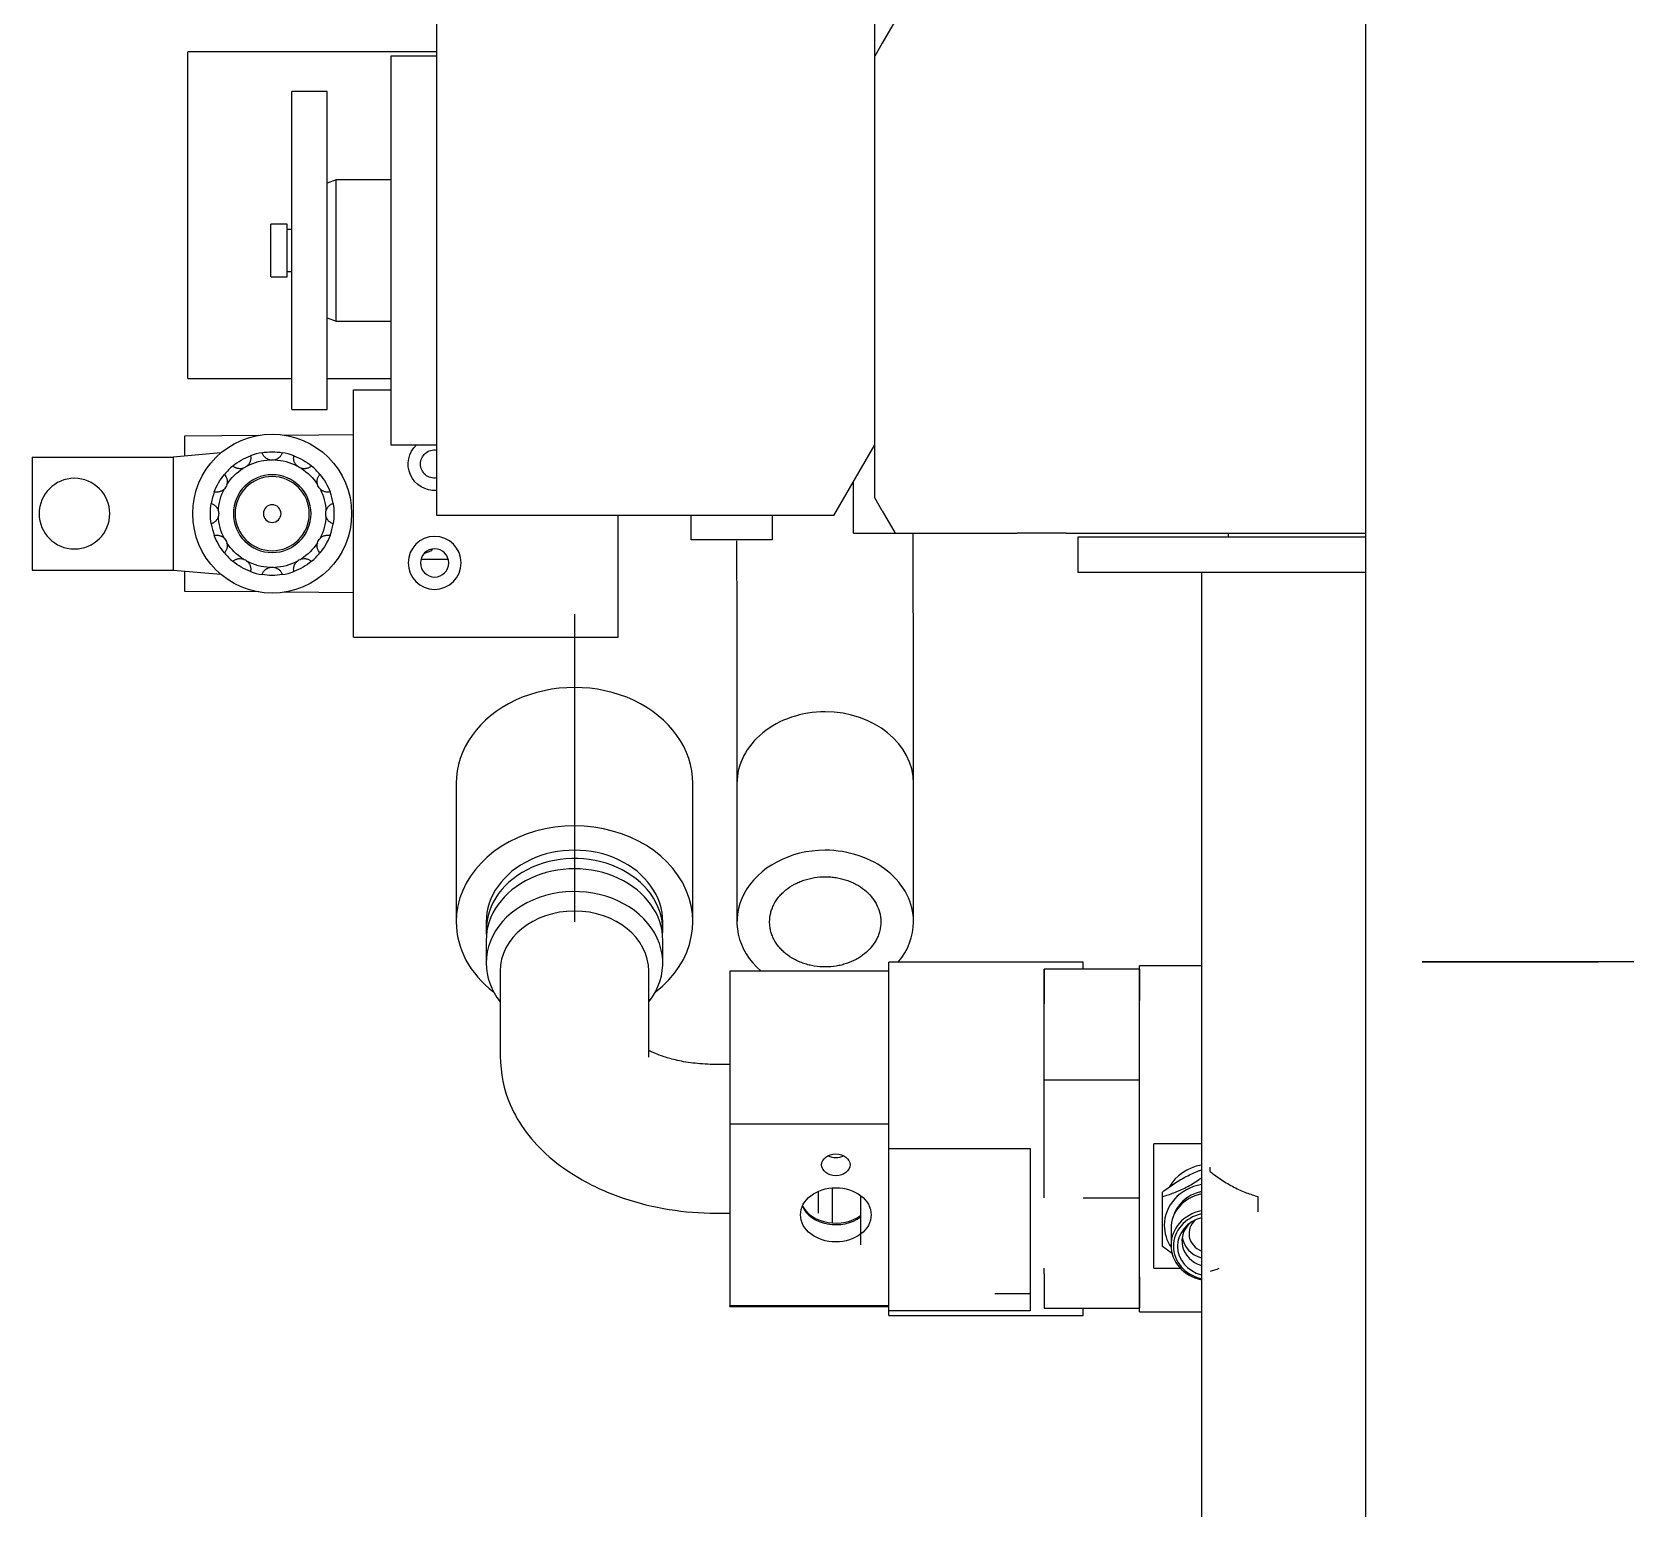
# Model space of a CAD drawing. Header units: millimetres. Extents: x 10462777 to 22643323, y 453826 to 1389191.
# Drawn here: x 11281149.3 to 11281602.9, y 580184.6 to 580602.8 of the extents above; entities that cross this region are included whole.
import ezdxf

# ---------------------------------------------------------------- set-up
doc = ezdxf.new("R2010")
doc.units = ezdxf.units.MM
doc.header["$LTSCALE"] = 200
doc.header["$MEASUREMENT"] = 0
doc.layers.add('2', color=2, linetype='CONTINUOUS')
doc.layers.add('5', color=4, linetype='CONTINUOUS')

msp = doc.modelspace()

# ---------------------------------------------------------------- linework, layer by layer
at = {"layer": '2', "color": 252, "linetype": 'Continuous'}
for p, q in [((11281263.8603, 580465.89855, 0), (11281263.8603, 580605.90054, 0)), ((11281387.86206, 580595.89915, 0), (11281387.86206, 580605.90054, 0)), ((11281393.63564, 580605.90054, 0), (11281390.00568, 580599.61326, 0)), ((11281390.00568, 580599.61326, 0), (11281387.86206, 580595.9004, 0)), ((11281263.8603, 580595.9004, 0), (11281250.86011, 580595.9004, 0)), ((11281250.86011, 580595.9004, 0), (11281250.86011, 580579.79104, 0)), ((11281387.86206, 580470.89862, 0), (11281387.86206, 580595.9004, 0)), ((11281232.85986, 580585.90025, 0), (11281222.85971, 580585.90025, 0)), ((11281232.85986, 580585.90025, 0), (11281222.85971, 580585.90025, 0)), ((11281222.85971, 580585.71047, 0), (11281222.85971, 580585.90025, 0)), ((11281222.85971, 580585.71047, 0), (11281222.85971, 580585.90025, 0)), ((11281222.85971, 580495.89898, 0), (11281222.85971, 580585.71047, 0)), ((11281222.85971, 580495.89898, 0), (11281222.85971, 580585.71047, 0)), ((11281232.85986, 580585.71047, 0), (11281232.85986, 580585.90025, 0)), ((11281232.85986, 580585.71047, 0), (11281232.85986, 580585.90025, 0)), ((11281232.85986, 580495.89898, 0), (11281232.85986, 580585.71047, 0)), ((11281232.85986, 580495.89898, 0), (11281232.85986, 580585.71047, 0)), ((11281250.86011, 580579.79104, 0), (11281250.86011, 580485.89883, 0)), ((11281235.35989, 580560.8914, 0), (11281232.85986, 580559.98146, 0)), ((11281250.86085, 580560.8914, 0), (11281235.35989, 580560.8914, 0)), ((11281235.35989, 580521.80159, 0), (11281235.35989, 580560.8914, 0)), ((11281221.45469, 580548.32472, 0), (11281216.85963, 580548.32472, 0)), ((11281216.85963, 580533.80646, 0), (11281216.85963, 580548.32472, 0)), ((11281221.45469, 580533.80646, 0), (11281221.45469, 580548.32472, 0)), ((11281222.85977, 580548.32472, 0), (11281222.80971, 580548.32472, 0)), ((11281222.80971, 580533.80646, 0), (11281222.80971, 580548.32472, 0)), ((11281222.80971, 580546.8722, 0), (11281221.45469, 580546.8722, 0)), ((11281221.45469, 580534.92703, 0), (11281222.80971, 580534.92703, 0)), ((11281216.85963, 580533.47451, 0), (11281216.85963, 580533.80646, 0)), ((11281216.85963, 580533.47451, 0), (11281221.45469, 580533.47451, 0)), ((11281221.45469, 580533.47451, 0), (11281221.45469, 580533.80646, 0)), ((11281222.80971, 580533.47451, 0), (11281222.80971, 580533.80646, 0)), ((11281222.80971, 580533.47451, 0), (11281222.85977, 580533.47451, 0)), ((11281232.85986, 580521.81777, 0), (11281235.35989, 580520.90783, 0)), ((11281235.35989, 580520.90783, 0), (11281235.35989, 580521.80159, 0)), ((11281235.35989, 580520.90783, 0), (11281250.86085, 580520.90783, 0)), ((11281240.25996, 580501.43905, 0), (11281250.86089, 580501.43905, 0)), ((11281240.25996, 580431.43806, 0), (11281240.25996, 580501.43905, 0)), ((11281222.85971, 580495.89898, 0), (11281232.85986, 580495.89898, 0)), ((11281222.85971, 580495.89898, 0), (11281232.85986, 580495.89898, 0)), ((11281250.86011, 580485.89883, 0), (11281263.8603, 580485.89883, 0)), ((11281376.31489, 580465.89855, 0), (11281387.86206, 580485.89883, 0)), ((11281381.86197, 580460.89848, 0), (11281381.86197, 580475.50744, 0)), ((11281390.00568, 580467.18575, 0), (11281387.86206, 580470.89862, 0)), ((11281390.00568, 580467.18575, 0), (11281393.63564, 580460.89848, 0)), ((11281376.31489, 580465.89855, 0), (11281263.8603, 580465.89855, 0)), ((11281315.26103, 580431.43806, 0), (11281315.26103, 580465.89933, 0)), ((11281335.86132, 580459.01457, 0), (11281335.86132, 580465.89968, 0)), ((11281358.86164, 580465.90034, 0), (11281358.86164, 580459.01457, 0)), ((11281358.86164, 580459.01457, 0), (11281335.86132, 580459.01457, 0)), ((11281381.86197, 580460.89848, 0), (11281384.0056, 580460.89848, 0)), ((11281384.0056, 580460.89848, 0), (11281393.63571, 580460.89848, 0)), ((11281393.63564, 580460.89848, 0), (11281428.24383, 580460.89848, 0)), ((11281442.10043, 580460.89848, 0), (11281428.24383, 580460.89848, 0)), ((11281442.10043, 580460.89848, 0), (11281526.86351, 580460.89848, 0)), ((11281445.36287, 580459.74846, 0), (11281445.36287, 580449.74832, 0)), ((11281526.87088, 580459.74846, 0), (11281445.36332, 580459.74846, 0)), ((11281487.91598, 580460.90416, 0), (11281487.91598, 580459.77724, 0)), ((11281267.13353, 580453.43837, 0), (11281259.38735, 580453.43837, 0)), ((11281262.26027, 580456.3115, 0), (11281262.26027, 580455.84941, 0)), ((11281526.87088, 580449.74832, 0), (11281445.36332, 580449.74832, 0)), ((11281480.36337, 580449.74051, 0), (11281480.36337, 579759.73852, 0)), ((11281240.25996, 580431.43806, 0), (11281315.26103, 580431.43806, 0)), ((11281391.86094, 580336.87999, 0), (11281346.86147, 580336.87999, 0)), ((11281346.86147, 580336.87999, 0), (11281346.86147, 580293.64247, 0)), ((11281446.86289, 580339.38002, 0), (11281391.86211, 580339.38002, 0)), ((11281391.86211, 580286.6491, 0), (11281391.86211, 580339.38002, 0)), ((11281446.86289, 580337.37943, 0), (11281446.86289, 580339.38002, 0)), ((11281346.86147, 580293.64247, 0), (11281391.86183, 580293.64247, 0)), ((11281346.86147, 580293.64247, 0), (11281346.86147, 580242.04877, 0)), ((11281391.86211, 580240.68578, 0), (11281391.86211, 580286.6491, 0)), ((11281391.86211, 580286.6491, 0), (11281431.86268, 580286.6491, 0)), ((11281431.86268, 580286.6491, 0), (11281431.86268, 580240.68578, 0)), ((11281391.86183, 580242.04877, 0), (11281346.86147, 580242.04877, 0)), ((11281346.86147, 580241.87864, 0), (11281346.86147, 580242.04877, 0)), ((11281346.86147, 580241.87864, 0), (11281391.86094, 580241.87864, 0)), ((11281431.86268, 580240.68578, 0), (11281391.86211, 580240.68578, 0)), ((11281391.86211, 580239.3786, 0), (11281391.86211, 580240.68578, 0)), ((11281446.86289, 580239.3786, 0), (11281446.86289, 580241.37889, 0)), ((11281391.86211, 580239.3786, 0), (11281446.86289, 580239.3786, 0))]:
    msp.add_line(p, q, dxfattribs=at)
at = {"layer": '2', "color": 60, "linetype": 'Continuous'}
for p, q in [((11281263.85932, 580597.19041, 0), (11281193.35929, 580597.19041, 0)), ((11281193.35929, 580550.93976, 0), (11281193.35929, 580597.19041, 0)), ((11281193.35929, 580504.6891, 0), (11281193.35929, 580550.93976, 0)), ((11281193.35929, 580504.6891, 0), (11281222.86086, 580504.6891, 0)), ((11281232.85985, 580504.6891, 0), (11281250.85947, 580504.6891, 0)), ((11281269.36037, 580389.999, 0), (11281269.36037, 580350.80412, 0)), ((11281336.36133, 580350.80412, 0), (11281336.36133, 580389.999, 0)), ((11281277.86049, 580350.80412, 0), (11281277.86049, 580348.46413, 0)), ((11281327.8612, 580348.46413, 0), (11281327.8612, 580350.80412, 0)), ((11281277.86049, 580345.53914, 0), (11281277.86049, 580339.10416, 0)), ((11281327.8612, 580339.10416, 0), (11281327.8612, 580345.53914, 0)), ((11281281.81055, 580336.79341, 0), (11281281.81055, 580312.51337, 0)), ((11281323.91115, 580312.51337, 0), (11281323.91115, 580336.79341, 0)), ((11281462.86312, 580337.37999, 0), (11281435.86274, 580337.37999, 0)), ((11281435.86274, 580337.37999, 0), (11281435.86274, 580327.59618, 0)), ((11281435.86274, 580326.94455, 0), (11281435.86274, 580337.37999, 0)), ((11281462.86312, 580337.37999, 0), (11281462.86312, 580328.50345, 0)), ((11281462.86312, 580333.95289, 0), (11281462.86312, 580337.37999, 0)), ((11281435.86274, 580306.05455, 0), (11281435.86274, 580327.59618, 0)), ((11281346.86172, 580310.42961, 0), (11281342.40694, 580310.42961, 0)), ((11281435.86274, 580306.05455, 0), (11281462.86312, 580306.05455, 0)), ((11281435.86274, 580272.70408, 0), (11281435.86274, 580306.05455, 0)), ((11281446.86329, 580306.05455, 0), (11281462.86312, 580306.05455, 0)), ((11281482.86341, 580280.08919, 0), (11281482.86341, 580281.36682, 0)), ((11281371.91183, 580268.32901, 0), (11281371.91183, 580274.50642, 0)), ((11281375.86189, 580275.47181, 0), (11281375.86189, 580274.75436, 0)), ((11281375.86189, 580274.75436, 0), (11281375.86189, 580265.54125, 0)), ((11281383.862, 580273.32207, 0), (11281383.862, 580271.82937, 0)), ((11281383.862, 580271.82937, 0), (11281383.862, 580259.37889, 0)), ((11281446.86329, 580272.70408, 0), (11281462.86312, 580272.70408, 0)), ((11281469.36321, 580273.02512, 0), (11281469.36321, 580274.30275, 0)), ((11281342.40694, 580268.32901, 0), (11281346.86172, 580268.32901, 0)), ((11281471.7834, 580263.97959, 0), (11281471.7834, 580259.23132, 0)), ((11281469.36321, 580258.89698, 0), (11281469.36321, 580260.17461, 0)), ((11281435.86274, 580251.16244, 0), (11281435.86274, 580252.78917, 0)), ((11281435.86274, 580251.16244, 0), (11281435.86274, 580241.37863, 0)), ((11281462.86312, 580250.25518, 0), (11281462.86312, 580241.37863, 0)), ((11281421.86254, 580245.52869, 0), (11281431.86262, 580245.52869, 0)), ((11281435.86274, 580241.37863, 0), (11281462.86312, 580241.37863, 0))]:
    msp.add_line(p, q, dxfattribs=at)
at = {"layer": '2', "color": 30, "linetype": 'Continuous'}
for p, q in [((11281192.55928, 580488.38887, 0), (11281213.45069, 580488.56406, 0)), ((11281192.55928, 580482.67635, 0), (11281192.55928, 580488.38887, 0)), ((11281220.69597, 580488.62482, 0), (11281240.25996, 580488.78887, 0)), ((11281149.25867, 580482.38878, 0), (11281149.25867, 580450.38833, 0)), ((11281149.25867, 580482.38878, 0), (11281189.25924, 580482.38878, 0)), ((11281202.7224, 580483.56218, 0), (11281189.25924, 580482.38878, 0)), ((11281189.25924, 580482.38878, 0), (11281189.25924, 580450.38833, 0)), ((11281149.25867, 580450.38833, 0), (11281189.25924, 580450.38833, 0)), ((11281189.25924, 580450.38833, 0), (11281202.7224, 580449.21494, 0)), ((11281192.55928, 580444.38824, 0), (11281192.55928, 580450.10076, 0)), ((11281213.45069, 580444.21305, 0), (11281192.55928, 580444.38824, 0)), ((11281240.25996, 580443.98824, 0), (11281220.69597, 580444.1523, 0))]:
    msp.add_line(p, q, dxfattribs=at)
at = {"layer": '2', "color": 51, "linetype": 'Continuous'}
msp.add_line((11281302.86085, 580437.91035, 0), (11281302.86085, 580350.80412, 0), dxfattribs=at)
at = {"layer": '2', "color": 203, "linetype": 'Continuous'}
for p, q in [((11281480.36462, 580338.38001, 0), (11281462.86312, 580338.38001, 0)), ((11281462.86312, 580240.37862, 0), (11281462.86312, 580338.38001, 0)), ((11281480.36337, 580287.93543, 0), (11281466.86318, 580287.93543, 0)), ((11281466.86318, 580252.78701, 0), (11281466.86318, 580287.93543, 0)), ((11281466.86318, 580252.78701, 0), (11281474.36629, 580252.78701, 0)), ((11281462.86312, 580240.37862, 0), (11281480.36462, 580240.37862, 0))]:
    msp.add_line(p, q, dxfattribs=at)
at = {"layer": '2', "color": 172, "linetype": 'Continuous'}
for p, q in [((11281542.86426, 580339.44675, 0), (11281552.8644, 580339.44675, 0)), ((11281552.8644, 580339.44675, 0), (11281542.86426, 580339.44675, 0)), ((11281552.8644, 580339.44675, 0), (11281547.86433, 580339.44675, 0)), ((11281547.86433, 580339.44675, 0), (11281552.8644, 580339.44675, 0)), ((11281592.86497, 580339.44675, 0), (11281552.8644, 580339.44675, 0)), ((11281552.8644, 580339.44675, 0), (11281592.86497, 580339.44675, 0)), ((11281552.8644, 580339.44675, 0), (11281592.86497, 580339.44675, 0)), ((11281592.86497, 580339.44675, 0), (11281552.8644, 580339.44675, 0)), ((11281597.86504, 580339.44675, 0), (11281592.86497, 580339.44675, 0)), ((11281602.86511, 580339.44675, 0), (11281592.86497, 580339.44675, 0)), ((11281602.86511, 580339.44675, 0), (11281592.86497, 580339.44675, 0)), ((11281597.86504, 580339.44675, 0), (11281592.86497, 580339.44675, 0))]:
    msp.add_line(p, q, dxfattribs=at)
at = {"layer": '2', "color": 30, "linetype": 'Continuous'}
msp.add_circle((11281217.25963, 580466.38856, 0), 22.50032, dxfattribs=at)
at = {"layer": '2', "color": 30, "linetype": 'Continuous', "extrusion": (0, 0, -1)}
for centre, radius in [((-11281161.25884, 580466.38856, 0), 10.00014), ((-11281217.25963, 580466.38856, 0), 11.00016), ((-11281217.25963, 580466.38856, 0), 10.50015), ((-11281217.25963, 580466.38856, 0), 2.50004)]:
    msp.add_circle(centre, radius, dxfattribs=at)
at = {"layer": '2', "color": 252, "linetype": 'Continuous', "extrusion": (0, 0, -1)}
for radius in [7.50011, 4.00006]:
    msp.add_circle((-11281263.26029, 580452.43836, 0), radius, dxfattribs=at)
for radius, start, end in [(7.50011, 265.4099767, 46.7211933), (4.00006, 0, 98.6231537), (4.00006, 261.37126, 0)]:
    msp.add_arc((-11281263.26029, 580480.43876, 0), radius, start, end, dxfattribs=at)
at = {"layer": '2', "color": 30, "linetype": 'Continuous', "extrusion": (0, 0, -1)}
for centre, radius, start, end in [((-11281217.25963, 580466.38856, 0), 17.50025, 50.5738239, 69.426176), ((-11281217.25963, 580466.38856, 0), 15.25022, 62.6455378, 87.3544621), ((-11281217.25963, 580466.38856, 0), 17.50025, 80.573824, 99.426176), ((-11281217.25963, 580484.53881, 0), 3.00004, 256.4301206, 283.5698794), ((-11281217.25963, 580466.38856, 0), 15.25022, 92.6455379, 117.3544622), ((-11281217.25963, 580466.38856, 0), 17.50025, 110.573824, 129.4261761), ((-11281217.25963, 580466.38856, 0), 17.50025, 20.5738239, 39.4261761), ((-11281217.25963, 580466.38856, 0), 15.25022, 32.6455378, 57.3544621), ((-11281208.1845, 580482.10714, 0), 3.00004, 226.4301205, 253.5698795), ((-11281226.33476, 580482.10714, 0), 3.00004, 286.4301205, 313.5698795), ((-11281217.25963, 580466.38856, 0), 15.25022, 122.6455379, 147.3544622), ((-11281217.25963, 580466.38856, 0), 17.50025, 140.5738239, 159.4261761), ((-11281217.25963, 580466.38856, 0), 15.25022, 2.6455379, 27.3544621), ((-11281201.54105, 580475.46369, 0), 3.00004, 196.4301205, 223.5698795), ((-11281232.97822, 580475.46369, 0), 3.00004, 316.4301205, 343.5698795), ((-11281217.25963, 580466.38856, 0), 15.25022, 152.6455379, 177.3544621), ((-11281217.25963, 580466.38856, 0), 17.50025, 350.573824, 9.426176), ((-11281199.10938, 580466.38856, 0), 3.00004, 166.4301206, 193.5698794), ((-11281235.40989, 580466.38856, 0), 3.00004, 346.4301206, 13.5698794), ((-11281217.25963, 580466.38856, 0), 17.50025, 170.573824, 189.426176), ((-11281217.25963, 580466.38856, 0), 15.25022, 332.6455379, 357.3544621), ((-11281217.25963, 580466.38856, 0), 15.25022, 182.6455379, 207.3544621), ((-11281217.25963, 580466.38856, 0), 17.50025, 320.5738239, 339.4261761), ((-11281201.54105, 580457.31343, 0), 3.00004, 136.4301205, 163.5698795), ((-11281217.25963, 580466.38856, 0), 15.25022, 302.6455379, 327.3544622), ((-11281217.25963, 580466.38856, 0), 15.25022, 212.6455378, 237.3544621), ((-11281232.97822, 580457.31343, 0), 3.00004, 16.4301205, 43.5698795), ((-11281217.25963, 580466.38856, 0), 17.50025, 200.5738239, 219.4261761), ((-11281208.1845, 580450.66997, 0), 3.00004, 106.4301205, 133.5698795), ((-11281226.33476, 580450.66997, 0), 3.00004, 46.4301205, 73.5698795), ((-11281217.25963, 580466.38856, 0), 17.50025, 290.573824, 309.4261761), ((-11281217.25963, 580466.38856, 0), 15.25022, 272.6455379, 297.3544622), ((-11281217.25963, 580466.38856, 0), 17.50025, 260.573824, 279.426176), ((-11281217.25963, 580448.2383, 0), 3.00004, 76.4301206, 103.5698794), ((-11281217.25963, 580466.38856, 0), 15.25022, 242.6455378, 267.3544621), ((-11281217.25963, 580466.38856, 0), 17.50025, 230.5738239, 249.426176)]:
    msp.add_arc(centre, radius, start, end, dxfattribs=at)
at = {"layer": '2', "color": 30, "linetype": 'Continuous'}
for start, end in [(99.426176, 110.573824), (69.426176, 80.573824), (129.4261761, 140.5738239), (39.4261761, 50.5738239), (159.4261761, 170.573824), (9.426176, 20.5738239), (189.426176, 200.5738239), (339.4261761, 350.573824), (219.4261761, 230.5738239), (309.4261761, 320.5738239), (249.426176, 260.573824), (279.426176, 290.573824)]:
    msp.add_arc((11281217.25963, 580466.38856, 0), 17.50025, start, end, dxfattribs=at)
at = {"layer": '2', "color": 60, "linetype": 'Continuous'}
for centre, major_axis, ratio, start_param, end_param in [((11281302.86085, 580389.999, 0), (-33.50048, 0), 0.81104061, 3.141592548, 6.283185307), ((11281302.86085, 580350.80412, 0), (-33.50048, 0), 0.81104061, 2.323600359, 6.283185307), ((11281302.86085, 580350.80412, 0), (-25.00036, 0), 0.81104061, 3.141592526, 6.283185307), ((11281302.86085, 580348.46413, 0), (-25.00036, 0), 0.81104061, 3.069434097, 6.283185307), ((11281302.86085, 580345.53914, 0), (-25.00036, 0), 0.81104061, 3.141592526, 6.283185307), ((11281302.86085, 580339.10416, 0), (-25.00036, 0), 0.81104061, 2.571786606, 6.283185307), ((11281302.86085, 580336.79341, 0), (21.0503, 0), 0.81104061, 0, 3.141592384), ((11281302.86085, 580350.80412, 0), (-33.50048, 0), 0.81104061, 0, 0.817992201), ((11281302.86085, 580348.46413, 0), (-25.00036, 0), 0.81104061, 0, 0.072158429), ((11281302.86085, 580339.10416, 0), (-25.00036, 0), 0.81104061, 0, 0.569806618), ((11281482.86341, 580270.36122, 0), (-13.00018, 0), 0.906307787, 4.905891266, 5.818131635), ((11281482.86341, 580264.8671, 0), (-13.00018, 0), 0.906307787, 4.905891266, 6.283185307), ((11281482.86341, 580263.97959, 0), (11.08, 0), 0.906307787, 1.798463906, 3.141593638), ((11281482.86341, 580264.8671, 0), (10.83, 0), 0.906307787, 1.803765599, 2.926983232), ((11281482.86341, 580259.23132, 0), (-11.08, 0), 0.906307787, 4.939957743, 6.283185307), ((11281482.86341, 580258.95036, 0), (10.4152, 0), 0.906307787, 1.813288183, 4.469995799), ((11281482.86341, 580258.95036, 0), (-9.23763, 0), 0.906307787, 4.986395347, 6.283185307), ((11281482.86341, 580264.8671, 0), (-13.00018, 0), 0.906307787, 0, 0.552822688), ((11281482.86341, 580260.38729, 0), (8.00011, 0), 0.906307787, 2.305830149, 4.394597042), ((11281482.86341, 580262.54268, 0), (6.00009, 0), 0.906307787, 2.356586088, 4.282676807), ((11281482.86341, 580259.23132, 0), (-11.08, 0), 0.906307787, 0, 1.343129644), ((11281482.86341, 580258.95036, 0), (-9.23763, 0), 0.906307787, 0, 1.296691888), ((11281482.86341, 580262.54267, 0), (-8.00011, 0), 0.906307787, 0.14912715, 1.252906513)]:
    msp.add_ellipse(centre, major_axis=major_axis, ratio=ratio, start_param=start_param, end_param=end_param, dxfattribs=at)
at = {"layer": '2', "color": 27, "linetype": 'Continuous'}
for centre, ratio, start_param, end_param in [((11281373.86186, 580389.9992, 0), 0.811039331, 1.570796323, 3.142672499), ((11281373.86186, 580389.9992, 0), 0.811039331, 0.001177988, 1.570796323), ((11281373.86186, 580350.80412, 0), 0.81104061, 1.570796171, 3.898618065), ((11281373.86186, 580350.80412, 0), 0.81104061, 0, 1.570796379), ((11281373.86186, 580350.80412, 0), 0.81104061, 5.684613993, 6.283185307)]:
    msp.add_ellipse(centre, major_axis=(25.00036, 0), ratio=ratio, start_param=start_param, end_param=end_param, dxfattribs=at)
at = {"layer": '2', "color": 252, "linetype": 'Continuous'}
for centre, major_axis in [((11281376.8619, 580282.01764, 0), (-4.02506, 0)), ((11281376.8619, 580267.84562, 0), (10.00539, 0))]:
    msp.add_ellipse(centre, major_axis=major_axis, ratio=0.766044443, dxfattribs=at)
for centre, major_axis, start_param, end_param in [((11281376.8619, 580287.16002, 0), (-4.02506, 0), 0.986066452, 2.155525405), ((11281376.8619, 580272.73088, 0), (-10.00539, 0), 0.324957707, 2.345688298), ((11281376.8619, 580273.37367, 0), (10.27335, 0), 3.539986449, 5.461953443)]:
    msp.add_ellipse(centre, major_axis=major_axis, ratio=0.766044443, start_param=start_param, end_param=end_param, dxfattribs=at)
at = {"layer": '2', "color": 30, "linetype": 'Continuous'}
for points, knots in [([(11281211.1098, 580482.77264, 0), (11281211.16518, 580482.52923, 0), (11281211.18983, 580482.28266, 0), (11281211.18052, 580481.90774, 0), (11281211.16955, 580481.78148, 0), (11281211.13106, 580481.52889, 0), (11281211.10386, 580481.40433, 0), (11281211.03351, 580481.1586, 0), (11281210.99037, 580481.03742, 0), (11281210.91302, 580480.85825, 0), (11281210.88512, 580480.79896, 0), (11281210.82487, 580480.68128, 0), (11281210.79238, 580480.62265, 0), (11281210.62033, 580480.33549, 0), (11281210.45286, 580480.12434, 0), (11281210.25225, 580479.93351, 0)], [0, 0, 0, 0, 0.25, 0.25, 0.375, 0.375, 0.5, 0.5, 0.625, 0.625, 0.6875, 0.6875, 0.75, 0.75, 1, 1, 1, 1]), ([(11281216.55573, 580481.62252, 0), (11281216.28721, 580481.68733, 0), (11281216.03777, 580481.78599, 0), (11281215.68881, 580481.97943, 0), (11281215.57663, 580482.05189, 0), (11281215.36695, 580482.20749, 0), (11281215.26854, 580482.29109, 0), (11281215.08385, 580482.46935, 0), (11281214.99712, 580482.56461, 0), (11281214.83806, 580482.7633, 0), (11281214.76592, 580482.86631, 0), (11281214.63556, 580483.07933, 0), (11281214.57734, 580483.18934, 0), (11281214.4747, 580483.41636, 0), (11281214.43031, 580483.53347, 0), (11281214.3935, 580483.65251, 0)], [0, 0, 0, 0, 0.25, 0.25, 0.375, 0.375, 0.5, 0.5, 0.625, 0.625, 0.75, 0.75, 0.875, 0.875, 1, 1, 1, 1]), ([(11281220.12577, 580483.65251, 0), (11281220.05202, 580483.41402, 0), (11281219.95008, 580483.18816, 0), (11281219.75456, 580482.86812, 0), (11281219.68193, 580482.76425, 0), (11281219.5223, 580482.56476, 0), (11281219.43647, 580482.47049, 0), (11281219.25268, 580482.29285, 0), (11281219.15473, 580482.20948, 0), (11281218.99815, 580482.09299, 0), (11281218.94434, 580482.05559, 0), (11281218.83333, 580481.9838, 0), (11281218.77587, 580481.94927, 0), (11281218.48329, 580481.78661, 0), (11281218.23269, 580481.68748, 0), (11281217.96354, 580481.62252, 0)], [0, 0, 0, 0, 0.25, 0.25, 0.375, 0.375, 0.5, 0.5, 0.625, 0.625, 0.6875, 0.6875, 0.75, 0.75, 1, 1, 1, 1]), ([(11281224.26702, 580479.93351, 0), (11281224.06687, 580480.1239, 0), (11281223.90018, 580480.33405, 0), (11281223.6947, 580480.67606, 0), (11281223.63377, 580480.7949, 0), (11281223.52999, 580481.0345, 0), (11281223.48656, 580481.1561, 0), (11281223.41574, 580481.40283, 0), (11281223.38827, 580481.52868, 0), (11281223.34986, 580481.78029, 0), (11281223.3389, 580481.90557, 0), (11281223.33251, 580482.15523, 0), (11281223.33709, 580482.27961, 0), (11281223.36171, 580482.52754, 0), (11281223.38183, 580482.65115, 0), (11281223.40947, 580482.77264, 0)], [0, 0, 0, 0, 0.25, 0.25, 0.375, 0.375, 0.5, 0.5, 0.625, 0.625, 0.75, 0.75, 0.875, 0.875, 1, 1, 1, 1]), ([(11281203.74168, 580477.50267, 0), (11281203.91134, 580477.31956, 0), (11281204.05597, 580477.11835, 0), (11281204.23538, 580476.78901, 0), (11281204.28901, 580476.67418, 0), (11281204.38197, 580476.43618, 0), (11281204.42069, 580476.31471, 0), (11281204.48263, 580476.06673, 0), (11281204.50586, 580475.94022, 0), (11281204.52845, 580475.74637, 0), (11281204.53394, 580475.68108, 0), (11281204.54061, 580475.54904, 0), (11281204.54178, 580475.48202, 0), (11281204.53636, 580475.1473, 0), (11281204.4969, 580474.88071, 0), (11281204.41859, 580474.61514, 0)], [0, 0, 0, 0, 0.25, 0.25, 0.375, 0.375, 0.5, 0.5, 0.625, 0.625, 0.6875, 0.6875, 0.75, 0.75, 1, 1, 1, 1]), ([(11281209.03305, 580479.2296, 0), (11281208.7681, 580479.15147, 0), (11281208.50275, 580479.11219, 0), (11281208.10383, 580479.10524, 0), (11281207.97044, 580479.1119, 0), (11281207.71106, 580479.14182, 0), (11281207.58403, 580479.165, 0), (11281207.33495, 580479.22704, 0), (11281207.21221, 580479.26617, 0), (11281206.97512, 580479.35872, 0), (11281206.86114, 580479.41186, 0), (11281206.64173, 580479.53116, 0), (11281206.53631, 580479.59732, 0), (11281206.33391, 580479.7426, 0), (11281206.23691, 580479.82182, 0), (11281206.14551, 580479.90651, 0)], [0, 0, 0, 0, 0.25, 0.25, 0.375, 0.375, 0.5, 0.5, 0.625, 0.625, 0.75, 0.75, 0.875, 0.875, 1, 1, 1, 1]), ([(11281228.37375, 580479.90651, 0), (11281228.19064, 580479.73685, 0), (11281227.98943, 580479.59222, 0), (11281227.66009, 580479.41281, 0), (11281227.54525, 580479.35918, 0), (11281227.30726, 580479.26622, 0), (11281227.18579, 580479.2275, 0), (11281226.93781, 580479.16555, 0), (11281226.81129, 580479.14233, 0), (11281226.61745, 580479.11974, 0), (11281226.55215, 580479.11425, 0), (11281226.42012, 580479.10758, 0), (11281226.35309, 580479.10641, 0), (11281226.01838, 580479.11183, 0), (11281225.75179, 580479.15129, 0), (11281225.48621, 580479.2296, 0)], [0, 0, 0, 0, 0.25, 0.25, 0.375, 0.375, 0.5, 0.5, 0.625, 0.625, 0.6875, 0.6875, 0.75, 0.75, 1, 1, 1, 1]), ([(11281230.10068, 580474.61514, 0), (11281230.02255, 580474.88009, 0), (11281229.98327, 580475.14544, 0), (11281229.97631, 580475.54436, 0), (11281229.98298, 580475.67775, 0), (11281230.01289, 580475.93713, 0), (11281230.03608, 580476.06416, 0), (11281230.09812, 580476.31324, 0), (11281230.13725, 580476.43598, 0), (11281230.22979, 580476.67307, 0), (11281230.28294, 580476.78705, 0), (11281230.40223, 580477.00646, 0), (11281230.46839, 580477.11188, 0), (11281230.61368, 580477.31428, 0), (11281230.6929, 580477.41128, 0), (11281230.77759, 580477.50267, 0)], [0, 0, 0, 0, 0.25, 0.25, 0.375, 0.375, 0.5, 0.5, 0.625, 0.625, 0.75, 0.75, 0.875, 0.875, 1, 1, 1, 1]), ([(11281203.71468, 580473.39594, 0), (11281203.52429, 580473.1958, 0), (11281203.31414, 580473.02911, 0), (11281202.97213, 580472.82362, 0), (11281202.85329, 580472.7627, 0), (11281202.61369, 580472.65892, 0), (11281202.49209, 580472.61549, 0), (11281202.24536, 580472.54467, 0), (11281202.11951, 580472.51719, 0), (11281201.8679, 580472.47879, 0), (11281201.74262, 580472.46782, 0), (11281201.49296, 580472.46143, 0), (11281201.36858, 580472.46601, 0), (11281201.12065, 580472.49063, 0), (11281200.99704, 580472.51075, 0), (11281200.87555, 580472.53839, 0)], [0, 0, 0, 0, 0.25, 0.25, 0.375, 0.375, 0.5, 0.5, 0.625, 0.625, 0.75, 0.75, 0.875, 0.875, 1, 1, 1, 1]), ([(11281233.64372, 580472.53839, 0), (11281233.40031, 580472.48301, 0), (11281233.15374, 580472.45836, 0), (11281232.77882, 580472.46767, 0), (11281232.65255, 580472.47864, 0), (11281232.39997, 580472.51713, 0), (11281232.27541, 580472.54433, 0), (11281232.02968, 580472.61467, 0), (11281231.9085, 580472.65782, 0), (11281231.72933, 580472.73517, 0), (11281231.67004, 580472.76307, 0), (11281231.55236, 580472.82332, 0), (11281231.49373, 580472.85581, 0), (11281231.20657, 580473.02786, 0), (11281230.99542, 580473.19533, 0), (11281230.80458, 580473.39594, 0)], [0, 0, 0, 0, 0.25, 0.25, 0.375, 0.375, 0.5, 0.5, 0.625, 0.625, 0.6875, 0.6875, 0.75, 0.75, 1, 1, 1, 1]), ([(11281199.99568, 580469.25469, 0), (11281200.23417, 580469.18094, 0), (11281200.46003, 580469.079, 0), (11281200.78007, 580468.88349, 0), (11281200.88393, 580468.81085, 0), (11281201.08343, 580468.65122, 0), (11281201.1777, 580468.56539, 0), (11281201.35534, 580468.3816, 0), (11281201.43871, 580468.28365, 0), (11281201.5552, 580468.12707, 0), (11281201.5926, 580468.07327, 0), (11281201.66439, 580467.96225, 0), (11281201.69892, 580467.9048, 0), (11281201.86158, 580467.61221, 0), (11281201.96071, 580467.36161, 0), (11281202.02567, 580467.09246, 0)], [0, 0, 0, 0, 0.25, 0.25, 0.375, 0.375, 0.5, 0.5, 0.625, 0.625, 0.6875, 0.6875, 0.75, 0.75, 1, 1, 1, 1]), ([(11281232.4936, 580467.09246, 0), (11281232.55841, 580467.36098, 0), (11281232.65706, 580467.61042, 0), (11281232.8505, 580467.95938, 0), (11281232.92297, 580468.07156, 0), (11281233.07857, 580468.28124, 0), (11281233.16216, 580468.37965, 0), (11281233.34043, 580468.56434, 0), (11281233.43569, 580468.65107, 0), (11281233.63438, 580468.81013, 0), (11281233.73739, 580468.88227, 0), (11281233.95041, 580469.01263, 0), (11281234.06042, 580469.07085, 0), (11281234.28744, 580469.17349, 0), (11281234.40454, 580469.21788, 0), (11281234.52358, 580469.25469, 0)], [0, 0, 0, 0, 0.25, 0.25, 0.375, 0.375, 0.5, 0.5, 0.625, 0.625, 0.75, 0.75, 0.875, 0.875, 1, 1, 1, 1]), ([(11281202.02567, 580465.68465, 0), (11281201.96086, 580465.41613, 0), (11281201.8622, 580465.16669, 0), (11281201.66876, 580464.81773, 0), (11281201.5963, 580464.70555, 0), (11281201.4407, 580464.49588, 0), (11281201.3571, 580464.39746, 0), (11281201.17884, 580464.21277, 0), (11281201.08358, 580464.12604, 0), (11281200.88489, 580463.96698, 0), (11281200.78188, 580463.89485, 0), (11281200.56886, 580463.76448, 0), (11281200.45885, 580463.70626, 0), (11281200.23183, 580463.60362, 0), (11281200.11472, 580463.55923, 0), (11281199.99568, 580463.52242, 0)], [0, 0, 0, 0, 0.25, 0.25, 0.375, 0.375, 0.5, 0.5, 0.625, 0.625, 0.75, 0.75, 0.875, 0.875, 1, 1, 1, 1]), ([(11281234.52358, 580463.52242, 0), (11281234.2851, 580463.59617, 0), (11281234.05924, 580463.69811, 0), (11281233.7392, 580463.89363, 0), (11281233.63533, 580463.96626, 0), (11281233.43583, 580464.12589, 0), (11281233.34156, 580464.21172, 0), (11281233.16393, 580464.39551, 0), (11281233.08056, 580464.49346, 0), (11281232.96407, 580464.65004, 0), (11281232.92667, 580464.70385, 0), (11281232.85488, 580464.81486, 0), (11281232.82034, 580464.87232, 0), (11281232.65768, 580465.1649, 0), (11281232.55856, 580465.4155, 0), (11281232.4936, 580465.68465, 0)], [0, 0, 0, 0, 0.25, 0.25, 0.375, 0.375, 0.5, 0.5, 0.625, 0.625, 0.6875, 0.6875, 0.75, 0.75, 1, 1, 1, 1]), ([(11281200.87555, 580460.23872, 0), (11281201.11896, 580460.2941, 0), (11281201.36553, 580460.31875, 0), (11281201.74045, 580460.30945, 0), (11281201.86671, 580460.29848, 0), (11281202.1193, 580460.25998, 0), (11281202.24386, 580460.23279, 0), (11281202.48959, 580460.16244, 0), (11281202.61077, 580460.11929, 0), (11281202.78994, 580460.04194, 0), (11281202.84923, 580460.01404, 0), (11281202.96691, 580459.9538, 0), (11281203.02554, 580459.9213, 0), (11281203.3127, 580459.74925, 0), (11281203.52385, 580459.58178, 0), (11281203.71468, 580459.38117, 0)], [0, 0, 0, 0, 0.25, 0.25, 0.375, 0.375, 0.5, 0.5, 0.625, 0.625, 0.6875, 0.6875, 0.75, 0.75, 1, 1, 1, 1]), ([(11281204.41859, 580458.16198, 0), (11281204.49672, 580457.89702, 0), (11281204.536, 580457.63168, 0), (11281204.54295, 580457.23275, 0), (11281204.53629, 580457.09936, 0), (11281204.50637, 580456.83998, 0), (11281204.48318, 580456.71296, 0), (11281204.42115, 580456.46387, 0), (11281204.38202, 580456.34114, 0), (11281204.28947, 580456.10404, 0), (11281204.23633, 580455.99006, 0), (11281204.11703, 580455.77065, 0), (11281204.05087, 580455.66523, 0), (11281203.90559, 580455.46283, 0), (11281203.82637, 580455.36584, 0), (11281203.74168, 580455.27444, 0)], [0, 0, 0, 0, 0.25, 0.25, 0.375, 0.375, 0.5, 0.5, 0.625, 0.625, 0.75, 0.75, 0.875, 0.875, 1, 1, 1, 1]), ([(11281230.77759, 580455.27444, 0), (11281230.60792, 580455.45755, 0), (11281230.46329, 580455.65876, 0), (11281230.28389, 580455.9881, 0), (11281230.23026, 580456.10294, 0), (11281230.1373, 580456.34093, 0), (11281230.09858, 580456.4624, 0), (11281230.03663, 580456.71038, 0), (11281230.01341, 580456.8369, 0), (11281229.99082, 580457.03074, 0), (11281229.98533, 580457.09604, 0), (11281229.97866, 580457.22807, 0), (11281229.97748, 580457.2951, 0), (11281229.98291, 580457.62981, 0), (11281230.02237, 580457.8964, 0), (11281230.10068, 580458.16198, 0)], [0, 0, 0, 0, 0.25, 0.25, 0.375, 0.375, 0.5, 0.5, 0.625, 0.625, 0.6875, 0.6875, 0.75, 0.75, 1, 1, 1, 1]), ([(11281230.80458, 580459.38117, 0), (11281230.99498, 580459.58132, 0), (11281231.20513, 580459.74801, 0), (11281231.54714, 580459.95349, 0), (11281231.66598, 580460.01442, 0), (11281231.90557, 580460.1182, 0), (11281232.02717, 580460.16163, 0), (11281232.2739, 580460.23245, 0), (11281232.39976, 580460.25992, 0), (11281232.65137, 580460.29833, 0), (11281232.77665, 580460.30929, 0), (11281233.02631, 580460.31568, 0), (11281233.15069, 580460.3111, 0), (11281233.39861, 580460.28648, 0), (11281233.52222, 580460.26636, 0), (11281233.64372, 580460.23872, 0)], [0, 0, 0, 0, 0.25, 0.25, 0.375, 0.375, 0.5, 0.5, 0.625, 0.625, 0.75, 0.75, 0.875, 0.875, 1, 1, 1, 1]), ([(11281206.14551, 580452.8706, 0), (11281206.32863, 580453.04026, 0), (11281206.52984, 580453.1849, 0), (11281206.85918, 580453.3643, 0), (11281206.97401, 580453.41793, 0), (11281207.21201, 580453.51089, 0), (11281207.33348, 580453.54961, 0), (11281207.58146, 580453.61156, 0), (11281207.70797, 580453.63478, 0), (11281207.90182, 580453.65737, 0), (11281207.96711, 580453.66286, 0), (11281208.09915, 580453.66953, 0), (11281208.16617, 580453.67071, 0), (11281208.50089, 580453.66528, 0), (11281208.76748, 580453.62582, 0), (11281209.03305, 580453.54751, 0)], [0, 0, 0, 0, 0.25, 0.25, 0.375, 0.375, 0.5, 0.5, 0.625, 0.625, 0.6875, 0.6875, 0.75, 0.75, 1, 1, 1, 1]), ([(11281225.48621, 580453.54751, 0), (11281225.75117, 580453.62564, 0), (11281226.01651, 580453.66492, 0), (11281226.41544, 580453.67188, 0), (11281226.54883, 580453.66521, 0), (11281226.80821, 580453.6353, 0), (11281226.93523, 580453.61211, 0), (11281227.18432, 580453.55007, 0), (11281227.30705, 580453.51094, 0), (11281227.54415, 580453.4184, 0), (11281227.65813, 580453.36525, 0), (11281227.87754, 580453.24596, 0), (11281227.98296, 580453.1798, 0), (11281228.18536, 580453.03451, 0), (11281228.28235, 580452.95529, 0), (11281228.37375, 580452.8706, 0)], [0, 0, 0, 0, 0.25, 0.25, 0.375, 0.375, 0.5, 0.5, 0.625, 0.625, 0.75, 0.75, 0.875, 0.875, 1, 1, 1, 1]), ([(11281210.25225, 580452.84361, 0), (11281210.45239, 580452.65321, 0), (11281210.61908, 580452.44306, 0), (11281210.82457, 580452.10105, 0), (11281210.88549, 580451.98221, 0), (11281210.98927, 580451.74262, 0), (11281211.0327, 580451.62102, 0), (11281211.10352, 580451.37429, 0), (11281211.131, 580451.24843, 0), (11281211.1694, 580450.99682, 0), (11281211.18037, 580450.87154, 0), (11281211.18676, 580450.62188, 0), (11281211.18218, 580450.4975, 0), (11281211.15756, 580450.24958, 0), (11281211.13744, 580450.12597, 0), (11281211.1098, 580450.00447, 0)], [0, 0, 0, 0, 0.25, 0.25, 0.375, 0.375, 0.5, 0.5, 0.625, 0.625, 0.75, 0.75, 0.875, 0.875, 1, 1, 1, 1]), ([(11281214.3935, 580449.12461, 0), (11281214.46725, 580449.36309, 0), (11281214.56919, 580449.58895, 0), (11281214.7647, 580449.90899, 0), (11281214.83734, 580450.01286, 0), (11281214.99697, 580450.21236, 0), (11281215.0828, 580450.30663, 0), (11281215.26659, 580450.48426, 0), (11281215.36454, 580450.56763, 0), (11281215.52112, 580450.68412, 0), (11281215.57492, 580450.72152, 0), (11281215.68594, 580450.79331, 0), (11281215.74339, 580450.82784, 0), (11281216.03598, 580450.99051, 0), (11281216.28658, 580451.08963, 0), (11281216.55573, 580451.15459, 0)], [0, 0, 0, 0, 0.25, 0.25, 0.375, 0.375, 0.5, 0.5, 0.625, 0.625, 0.6875, 0.6875, 0.75, 0.75, 1, 1, 1, 1]), ([(11281217.96354, 580451.15459, 0), (11281218.23206, 580451.08978, 0), (11281218.4815, 580450.99113, 0), (11281218.83046, 580450.79768, 0), (11281218.94264, 580450.72522, 0), (11281219.15231, 580450.56962, 0), (11281219.25072, 580450.48603, 0), (11281219.43542, 580450.30776, 0), (11281219.52215, 580450.2125, 0), (11281219.68121, 580450.01381, 0), (11281219.75334, 580449.9108, 0), (11281219.88371, 580449.69778, 0), (11281219.94193, 580449.58777, 0), (11281220.04457, 580449.36075, 0), (11281220.08895, 580449.24364, 0), (11281220.12577, 580449.12461, 0)], [0, 0, 0, 0, 0.25, 0.25, 0.375, 0.375, 0.5, 0.5, 0.625, 0.625, 0.75, 0.75, 0.875, 0.875, 1, 1, 1, 1]), ([(11281223.40947, 580450.00447, 0), (11281223.35409, 580450.24788, 0), (11281223.32944, 580450.49445, 0), (11281223.33874, 580450.86937, 0), (11281223.34971, 580450.99564, 0), (11281223.3882, 580451.24822, 0), (11281223.4154, 580451.37278, 0), (11281223.48575, 580451.61851, 0), (11281223.5289, 580451.73969, 0), (11281223.60625, 580451.91886, 0), (11281223.63415, 580451.97815, 0), (11281223.69439, 580452.09583, 0), (11281223.72689, 580452.15446, 0), (11281223.89894, 580452.44162, 0), (11281224.06641, 580452.65277, 0), (11281224.26702, 580452.84361, 0)], [0, 0, 0, 0, 0.25, 0.25, 0.375, 0.375, 0.5, 0.5, 0.625, 0.625, 0.6875, 0.6875, 0.75, 0.75, 1, 1, 1, 1])]:
    msp.add_open_spline(points, degree=3, knots=knots, dxfattribs=at)
at = {"layer": '2', "color": 27, "linetype": 'Continuous'}
for points, knots in [([(11281348.75089, 580458.69012, 0), (11281348.76348, 580454.6406, 0), (11281348.83188, 580430.76183, 0), (11281348.86261, 580408.04974, 0), (11281348.86151, 580389.98502, 0)], [0, 0, 0, 0, 0.168179646, 1, 1, 1, 1]), ([(11281398.86221, 580390.01337, 0), (11281398.86332, 580408.34987, 0), (11281398.83139, 580431.65075, 0), (11281398.7599, 580456.17411, 0), (11281398.74603, 580460.54372, 0)], [0, 0, 0, 0, 0.823403211, 1, 1, 1, 1]), ([(11281348.86151, 580389.98502, 0), (11281348.86151, 580386.71871, 0), (11281348.86151, 580380.18617, 0), (11281348.86151, 580367.12114, 0), (11281348.86151, 580357.32243, 0), (11281348.86151, 580350.78995, 0)], [0, 0, 0, 0, 0.250003818, 0.500002545, 1, 1, 1, 1]), ([(11281398.86221, 580350.81829, 0), (11281398.86221, 580357.35077, 0), (11281398.86221, 580367.14949, 0), (11281398.86221, 580380.21452, 0), (11281398.86221, 580386.74707, 0), (11281398.86221, 580390.01337, 0)], [0, 0, 0, 0, 0.499997434, 0.749996151, 1, 1, 1, 1]), ([(11281373.86186, 580338.03005, 0), (11281374.90239, 580338.03005, 0), (11281375.92554, 580338.11286, 0), (11281377.43525, 580338.3562, 0), (11281377.93429, 580338.45732, 0), (11281378.92376, 580338.70047, 0), (11281379.41555, 580338.84319, 0), (11281380.8461, 580339.32408, 0), (11281381.75075, 580339.71644, 0), (11281383.03482, 580340.41168, 0), (11281383.45198, 580340.66226, 0), (11281384.25471, 580341.19653, 0), (11281384.63671, 580341.47764, 0), (11281385.72643, 580342.36161, 0), (11281386.37841, 580343.00471, 0), (11281387.24196, 580344.05197, 0), (11281387.51008, 580344.41482, 0), (11281387.996, 580345.1523, 0), (11281388.43498, 580345.90544, 0), (11281388.7815, 580346.68939, 0), (11281389.08116, 580347.48898, 0), (11281389.20805, 580347.89877, 0), (11281389.51148, 580349.13545, 0), (11281389.61153, 580349.96427, 0), (11281389.61235, 580351.21387, 0), (11281389.58757, 580351.63148, 0), (11281389.48637, 580352.46889, 0), (11281389.41, 580352.88613, 0), (11281389.10871, 580354.11488, 0), (11281388.81147, 580354.91116, 0), (11281388.22023, 580356.07107, 0), (11281387.99728, 580356.45393, 0), (11281387.50968, 580357.19408, 0), (11281387.24503, 580357.55203, 0), (11281386.39007, 580358.59039, 0), (11281385.73933, 580359.23566, 0), (11281384.27, 580360.42857, 0), (11281383.47282, 580360.95839, 0), (11281382.19369, 580361.65247, 0), (11281381.75296, 580361.86723, 0), (11281380.84219, 580362.26282, 0), (11281380.37005, 580362.44417, 0), (11281378.93855, 580362.92542, 0), (11281377.95678, 580363.16709, 0), (11281376.4435, 580363.41233, 0), (11281375.93121, 580363.47447, 0), (11281374.89688, 580363.55755, 0), (11281374.38135, 580363.57804, 0), (11281372.83957, 580363.57848, 0), (11281371.81804, 580363.49796, 0), (11281370.29543, 580363.25347, 0), (11281369.78899, 580363.15079, 0), (11281368.80168, 580362.90821, 0), (11281367.8342, 580362.62766, 0), (11281366.90572, 580362.27244, 0), (11281365.99699, 580361.87946, 0), (11281365.5505, 580361.66298, 0), (11281364.25619, 580360.96244, 0), (11281363.46239, 580360.43384, 0), (11281362.37218, 580359.55135, 0), (11281362.02564, 580359.24214, 0), (11281361.36728, 580358.5928, 0), (11281361.0568, 580358.25358, 0), (11281360.19752, 580357.2117, 0), (11281359.71317, 580356.47834, 0), (11281359.11966, 580355.32002, 0), (11281358.94339, 580354.92185, 0), (11281358.64216, 580354.11833, 0), (11281358.51693, 580353.71329, 0), (11281358.21546, 580352.48859, 0), (11281358.1127, 580351.65944, 0), (11281358.11111, 580350.39602, 0), (11281358.13638, 580349.97558, 0), (11281358.2366, 580349.14481, 0), (11281358.31155, 580348.73308, 0), (11281358.51065, 580347.91686, 0), (11281358.6348, 580347.51236, 0), (11281358.93325, 580346.71076, 0), (11281359.1087, 580346.31173, 0), (11281359.70109, 580345.14942, 0), (11281360.18435, 580344.41526, 0), (11281361.03965, 580343.37414, 0), (11281361.34671, 580343.03711, 0), (11281362.0059, 580342.38427, 0), (11281362.35262, 580342.07379, 0), (11281363.44238, 580341.18854, 0), (11281364.23455, 580340.65951, 0), (11281365.52296, 580339.95921, 0), (11281365.97067, 580339.74106, 0), (11281366.88067, 580339.34578, 0), (11281367.80952, 580338.98888, 0), (11281368.77539, 580338.70731, 0), (11281369.75996, 580338.4638, 0), (11281370.26307, 580338.36083, 0), (11281371.79157, 580338.11287, 0), (11281372.82132, 580338.03005, 0), (11281373.86186, 580338.03005, 0)], [0, 0, 0, 0, 0.03125, 0.03125, 0.046875, 0.046875, 0.0625, 0.0625, 0.09375, 0.09375, 0.109375, 0.109375, 0.125, 0.125, 0.15625, 0.15625, 0.171875, 0.171875, 0.1875, 0.203125, 0.203125, 0.21875, 0.21875, 0.25, 0.25, 0.265625, 0.265625, 0.28125, 0.28125, 0.3125, 0.3125, 0.328125, 0.328125, 0.34375, 0.34375, 0.375, 0.375, 0.40625, 0.40625, 0.421875, 0.421875, 0.4375, 0.4375, 0.46875, 0.46875, 0.484375, 0.484375, 0.5, 0.5, 0.53125, 0.53125, 0.546875, 0.546875, 0.5625, 0.578125, 0.578125, 0.59375, 0.59375, 0.625, 0.625, 0.640625, 0.640625, 0.65625, 0.65625, 0.6875, 0.6875, 0.703125, 0.703125, 0.71875, 0.71875, 0.75, 0.75, 0.765625, 0.765625, 0.78125, 0.78125, 0.796875, 0.796875, 0.8125, 0.8125, 0.84375, 0.84375, 0.859375, 0.859375, 0.875, 0.875, 0.90625, 0.90625, 0.921875, 0.921875, 0.9375, 0.953125, 0.953125, 0.96875, 0.96875, 1, 1, 1, 1])]:
    msp.add_open_spline(points, degree=3, knots=knots, dxfattribs=at)
at = {"layer": '2', "color": 252, "linetype": 'Continuous'}
msp.add_open_spline([(11281260.32858, 580455.14324, 0), (11281260.46211, 580455.19671, 0), (11281260.59596, 580455.24959, 0), (11281261.23396, 580455.49762, 0), (11281261.74275, 580455.68404, 0), (11281262.26027, 580455.84941, 0)], degree=3, knots=[0, 0, 0, 0, 0.210307693, 0.210307693, 1, 1, 1, 1], dxfattribs=at)
msp.add_open_spline([(11281262.26027, 580455.84941, 0), (11281262.39484, 580456.0022, 0), (11281262.52573, 580456.15481, 0), (11281262.64945, 580456.30702, 0)], degree=3, dxfattribs=at)
at = {"layer": '2', "color": 60, "linetype": 'Continuous'}
for points, knots in [([(11281281.81055, 580312.77924, 0), (11281281.93601, 580307.87701, 0), (11281284.0315, 580297.41655, 0), (11281293.02755, 580285.66716, 0), (11281304.92851, 580277.35877, 0), (11281316.52674, 580272.22822, 0), (11281329.57175, 580269.03485, 0), (11281338.40668, 580268.33465, 0), (11281342.86142, 580268.32909, 0)], [0, 0, 0, 0, 0.184673424, 0.424883279, 0.563235872, 0.708716185, 0.85617832, 1, 1, 1, 1]), ([(11281342.86142, 580310.42954, 0), (11281340.78172, 580310.44752, 0), (11281336.93956, 580310.6464, 0), (11281331.89122, 580311.50535, 0), (11281328.11126, 580312.58401, 0), (11281325.04824, 580313.80152, 0), (11281324.29147, 580314.23452, 0), (11281324.03017, 580314.15333, 0)], [0, 0, 0, 0, 0.193942664, 0.38299356, 0.562411628, 0.72939365, 1, 1, 1, 1]), ([(11281469.36321, 580274.30275, 0), (11281470.41802, 580275.11205, 0), (11281471.49662, 580275.89527, 0), (11281473.17238, 580277.00662, 0), (11281473.74072, 580277.36638, 0), (11281474.90142, 580278.05955, 0), (11281475.4992, 580278.39545, 0), (11281477.26699, 580279.3223, 0), (11281478.4254, 580279.84136, 0), (11281479.84209, 580280.38676, 0), (11281480.11365, 580280.48721, 0), (11281480.38258, 580280.58297, 0)], [0, 0, 0, 0, 0.30861813, 0.30861813, 0.462927195, 0.462927195, 0.617236259, 0.617236259, 0.925854389, 0.925854389, 1, 1, 1, 1]), ([(11281469.36321, 580273.02512, 0), (11281470.41802, 580273.31968, 0), (11281471.49662, 580273.66524, 0), (11281473.17238, 580274.3076, 0), (11281473.74072, 580274.54261, 0), (11281474.90142, 580275.06412, 0), (11281475.4992, 580275.35381, 0), (11281477.26699, 580276.27699, 0), (11281478.4254, 580276.97022, 0), (11281479.84209, 580277.9074, 0), (11281480.11364, 580278.09113, 0), (11281480.38258, 580278.27682, 0)], [0, 0, 0, 0, 0.308618202, 0.308618202, 0.462927304, 0.462927304, 0.617236405, 0.617236405, 0.925854607, 0.925854607, 1, 1, 1, 1]), ([(11281482.86341, 580280.08919, 0), (11281483.91821, 580279.27988, 0), (11281484.99681, 580278.49667, 0), (11281486.67257, 580277.38532, 0), (11281487.24091, 580277.02556, 0), (11281488.40161, 580276.33239, 0), (11281488.99939, 580275.99649, 0), (11281490.76719, 580275.06964, 0), (11281491.92559, 580274.55058, 0), (11281494.21011, 580273.67108, 0), (11281495.30258, 580273.32142, 0), (11281496.3636, 580273.02512, 0)], [0, 0, 0, 0, 0.25, 0.25, 0.375, 0.375, 0.5, 0.5, 0.75, 0.75, 1, 1, 1, 1]), ([(11281469.36321, 580260.17461, 0), (11281469.36321, 580260.84846, 0), (11281469.36321, 580261.52433, 0), (11281469.36321, 580262.88155, 0), (11281469.36321, 580263.56595, 0), (11281469.36321, 580265.57766, 0), (11281469.36321, 580266.8761, 0), (11281469.36321, 580268.429, 0), (11281469.36321, 580268.73485, 0), (11281469.36321, 580269.32849, 0), (11281469.36321, 580269.61764, 0), (11281469.36321, 580270.46365, 0), (11281469.36321, 580270.99904, 0), (11281469.36321, 580272.02185, 0), (11281469.36321, 580272.51083, 0), (11281469.36321, 580273.44309, 0), (11281469.36321, 580273.88268, 0), (11281469.36321, 580274.30275, 0)], [0, 0, 0, 0, 0.125, 0.125, 0.25, 0.25, 0.5, 0.5, 0.5625, 0.5625, 0.625, 0.625, 0.75, 0.75, 0.875, 0.875, 1, 1, 1, 1]), ([(11281469.36321, 580258.89698, 0), (11281469.36321, 580259.31602, 0), (11281469.36321, 580259.75412, 0), (11281469.36321, 580260.68184, 0), (11281469.36321, 580261.17409, 0), (11281469.36321, 580262.71382, 0), (11281469.36321, 580263.83347, 0), (11281469.36321, 580265.38604, 0), (11281469.36321, 580265.70297, 0), (11281469.36321, 580266.33995, 0), (11281469.36321, 580266.66134, 0), (11281469.36321, 580267.63361, 0), (11281469.36321, 580268.2926, 0), (11281469.36321, 580269.62873, 0), (11281469.36321, 580270.3081, 0), (11281469.36321, 580271.67148, 0), (11281469.36321, 580272.34961, 0), (11281469.36321, 580273.02512, 0)], [0, 0, 0, 0, 0.125, 0.125, 0.25, 0.25, 0.5, 0.5, 0.5625, 0.5625, 0.625, 0.625, 0.75, 0.75, 0.875, 0.875, 1, 1, 1, 1]), ([(11281496.3636, 580273.02512, 0), (11281496.3636, 580272.34961, 0), (11281496.3636, 580271.67148, 0), (11281496.3636, 580270.3081, 0), (11281496.3636, 580269.62873, 0), (11281496.3636, 580268.87599, 0), (11281496.3636, 580268.79146, 0), (11281496.3636, 580268.70708, 0)], [0, 0, 0, 0, 0.470201775, 0.470201775, 0.94040355, 0.94040355, 1, 1, 1, 1])]:
    msp.add_open_spline(points, degree=3, knots=knots, dxfattribs=at)
for points in [[(11281472.2113, 580256.83339, 0), (11281471.23019, 580257.49816, 0), (11281470.28484, 580258.18986, 0), (11281469.36321, 580258.89698, 0)], [(11281485.34424, 580252.61676, 0), (11281484.49378, 580252.31393, 0), (11281483.66951, 580252.05802, 0), (11281482.86341, 580251.83291, 0)]]:
    msp.add_open_spline(points, degree=3, dxfattribs=at)
at = {"layer": '5', "color": 60, "linetype": 'Continuous'}
msp.add_line((11281526.86403, 580650.90118, 0), (11281526.86403, 579525.6816, 0), dxfattribs=at)

doc.saveas('drawing.dxf')
